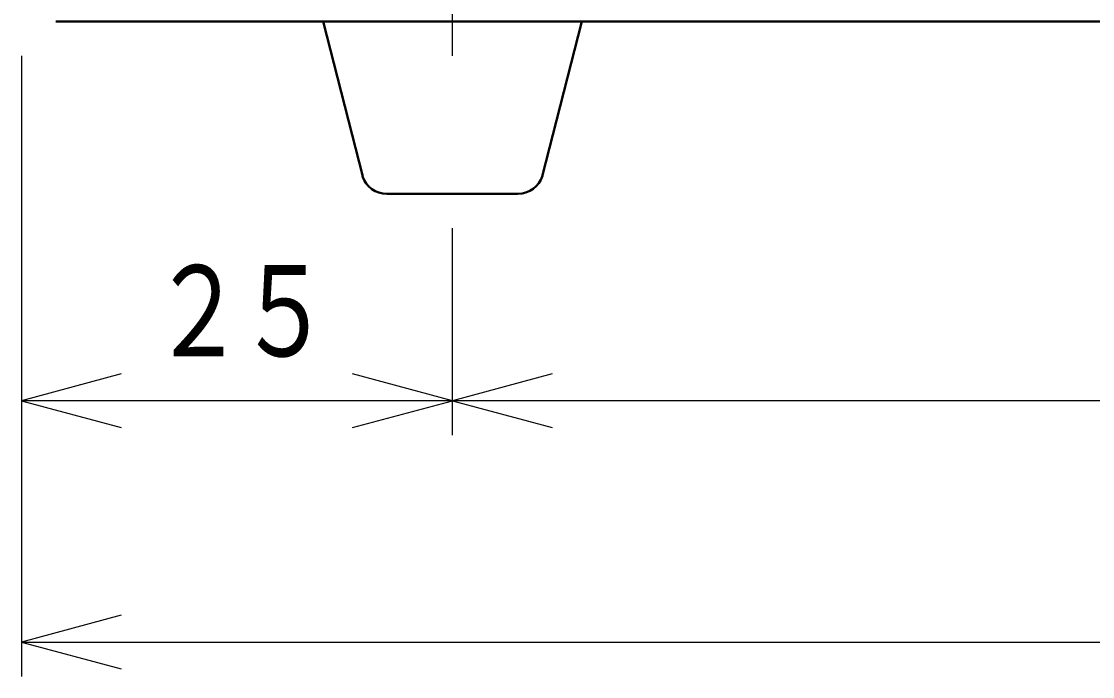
# Model space of a CAD drawing. Header units: millimetres. Extents: x 271 to 951, y 215 to 538.
# Drawn here: x 271.4 to 333.5, y 214.9 to 252.9 of the extents above; entities that cross this region are included whole.
import ezdxf

# ---------------------------------------------------------------- set-up
doc = ezdxf.new("R2010")
doc.units = ezdxf.units.MM
doc.layers.get('0').update_dxf_attribs({"lineweight": 30})
doc.layers.add('寸法', color=7, linetype='Continuous', lineweight=15)
doc.styles.add('BIGFONT', font='txt.shx', dxfattribs={"bigfont": 'bigfont'})

# ---------------------------------------------------------------- blocks, each defined once
blk = doc.blocks.new('A$C66E8137D')
for p, q in [((138, -2), (2, -2)), ((17.5, -2), (32.5, -2)), ((17.5, -2), (19.8, -11)), ((32.5, -2), (30.2, -11)), ((21.2, -12), (28.8, -12))]:
    blk.add_line(p, q)
for centre, start, end in [((21.2, -10.5), 199, 270), ((28.8, -10.5), 270, 342)]:
    blk.add_arc(centre, 1.5, start, end)
blk = doc.blocks.new('A$C01EC10C8')
for p, q in [((25, 0), (25, 6)), ((0, 0), (0, -36)), ((25, -22), (25, -10)), ((5.7956, -18.4471), (0, -20)), ((25, -20), (19.2044, -18.4471)), ((30.7956, -18.4471), (25, -20)), ((25, -20), (0, -20)), ((0, -20), (5.7956, -21.5529)), ((19.2044, -21.5529), (25, -20)), ((115, -20), (25, -20)), ((25, -20), (30.7956, -21.5529)), ((5.7956, -32.4471), (0, -34)), ((0, -34), (140, -34)), ((0, -34), (5.7956, -35.5529))]:
    blk.add_line(p, q)
at = {"style": 'BIGFONT', "width": 0.833}
for s, p in [('２', (7.4999, -18)), ('５', (12.5, -18))]:
    blk.add_text(s, height=6, dxfattribs=at).set_placement(p)

msp = doc.modelspace()

# ---------------------------------------------------------------- block references
msp.add_blockref('A$C66E8137D', (271.391, 254.915))
at = {"layer": '寸法'}
msp.add_blockref('A$C01EC10C8', (271.391, 250.915), dxfattribs=at)

doc.saveas('drawing.dxf')
